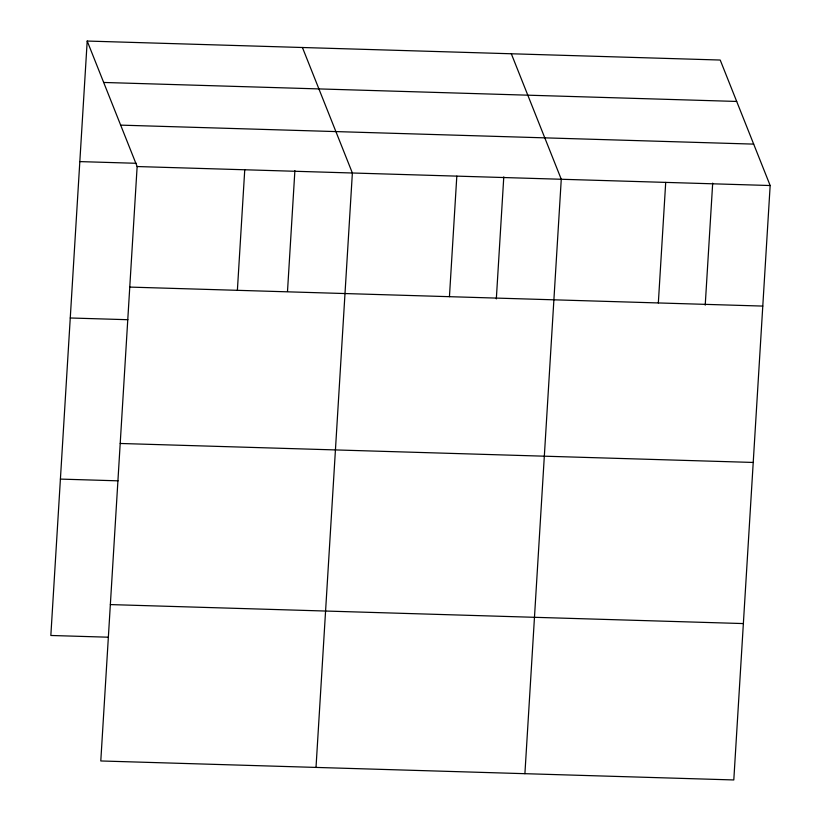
<?xml version="1.0" encoding="UTF-8"?>
<svg xmlns="http://www.w3.org/2000/svg" width="821" height="821" viewBox="0 0 821 821"><rect width="100%" height="100%" fill="white"/><g stroke="black" fill="none" stroke-linecap="round" stroke-linejoin="round"><path stroke-width="1.23" d="M87.2 41.05L137.138 166.54L100.788 760.964L733.8 779.95L770.16 185.525L720.212 60.036L87.2 41.05L50.84 635.475L108.485 637.209M237.382 290.316L244.75 169.773M287.504 291.383L294.893 170.594M316.013 767.419L352.373 172.995L302.426 47.505M449.446 296.679L456.815 176.125M496.325 298.916L503.786 176.864M524.906 773.69L561.266 179.255L511.319 53.765M658.339 302.939L665.708 182.395M705.218 305.176L712.69 183.124M103.682 82.459L736.694 101.445M120.656 125.131L753.678 144.116M79.822 161.604L136.194 163.287M137.138 166.54L770.16 185.525M129.769 287.093L762.791 306.079M70.257 317.984L127.912 319.708M120.205 443.473L753.226 462.449M60.405 479.095L118.05 480.829M110.353 604.584L743.364 623.57"/></g></svg>
